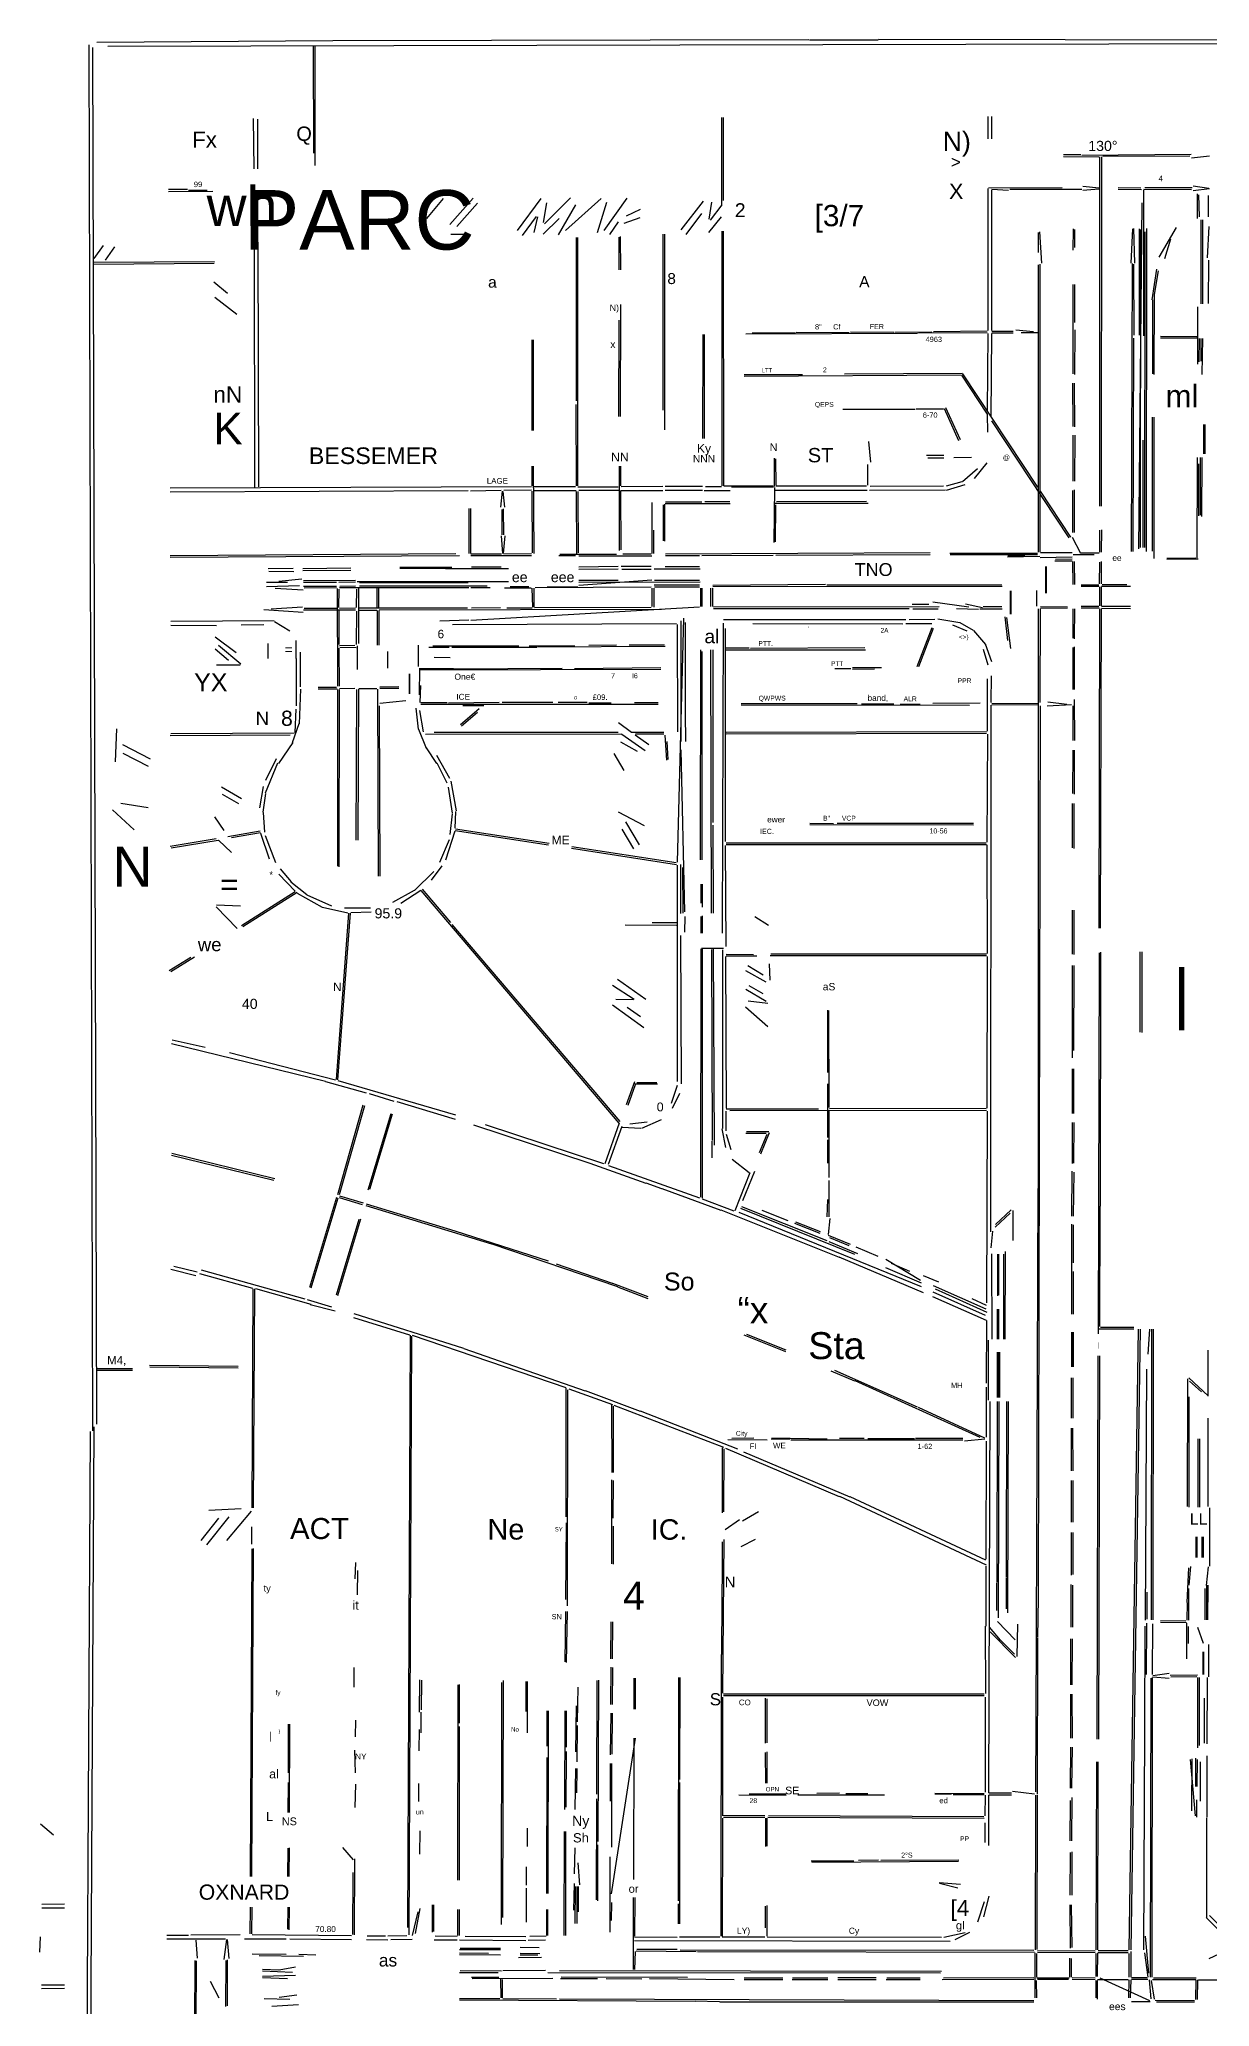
# Model space of a CAD drawing. Header units: feet. Extents: x 12 to 960, y 13 to 709.
# Drawn here: x 11.9 to 223, y 346.9 to 701.9 of the extents above; entities that cross this region are included whole.
import ezdxf
from ezdxf.enums import TextEntityAlignment as Align

# ---------------------------------------------------------------- set-up
doc = ezdxf.new("R2010")
doc.units = ezdxf.units.FT
doc.layers.add('EJE_VIA', color=7, linetype='CONTINUOUS')
doc.layers.add('TEXTO', color=7, linetype='CONTINUOUS')
doc.styles.add('CAD_TEXT', font='Arial')

msp = doc.modelspace()

# ---------------------------------------------------------------- linework, layer by layer
at = {"layer": 'EJE_VIA'}
for p, q in [((20.78, 700.92), (21.45, 450.81)), ((21.45, 700.4), (22.18, 452.06)), ((64.84, 701.64), (22.24, 701.31)), ((261.3, 701.14), (24.22, 700.62)), ((61.26, 700.81), (61.3, 681.34)), ((61.56, 700.81), (61.57, 679.15)), ((150.68, 701.79), (64.84, 701.65)), ((150.78, 701.82), (163.18, 701.79)), ((163.28, 701.9), (310.26, 701.74)), ((50.47, 687.59), (50.54, 678.52)), ((51.21, 687.48), (51.24, 678.52)), ((134.94, 687.79), (134.94, 672.06)), ((135.23, 687.79), (135.23, 672.79)), ((182.95, 688), (182.95, 683.94)), ((183.61, 688), (183.61, 683.94)), ((196.61, 681.11), (199.74, 681.09)), ((196.62, 680.78), (202.97, 680.68)), ((219.64, 681.11), (199.95, 680.93)), ((203.14, 680.71), (203.12, 617.69)), ((203.48, 680.71), (203.43, 617.69)), ((219.43, 680.79), (203.7, 680.73)), ((222.98, 680.84), (219.73, 680.44)), ((38.59, 674.8), (35.16, 674.79)), ((38.8, 674.69), (42.14, 674.68)), ((182.95, 674.98), (182.95, 649.36)), ((196.41, 675.08), (183.07, 675.07)), ((183.61, 674.77), (183.62, 649.36)), ((183.7, 674.88), (186.73, 674.69)), ((199.95, 674.83), (186.93, 674.82)), ((200.13, 675.41), (203.07, 675.08)), ((202.98, 674.89), (200.14, 674.61)), ((206.51, 675.16), (210.57, 675.13)), ((206.51, 674.84), (210.68, 674.83)), ((211.04, 674.77), (211.03, 648.42)), ((211.09, 674.84), (219.74, 674.83)), ((211.3, 675.15), (219.84, 675.14)), ((220.02, 675.49), (222.86, 675.04)), ((222.97, 674.9), (220.03, 674.58)), ((43.18, 674.43), (35.16, 674.41)), ((84.69, 673.17), (81.69, 669.6)), ((90.11, 673.25), (85.9, 668.49)), ((90.93, 672.31), (87.21, 668.14)), ((102.36, 673.19), (98.05, 667.42)), ((103.36, 672.42), (102.75, 668.84)), ((107.68, 673.29), (102.99, 668.61)), ((108.61, 672.01), (105.47, 666.65)), ((113.22, 673.17), (106.8, 667.39)), ((114.19, 672.45), (112.49, 666.98)), ((117.85, 673.22), (113.68, 667.42)), ((120.27, 671.21), (117.71, 669.98)), ((131.64, 672.69), (127.61, 667.54)), ((133.1, 672.51), (132.65, 669.45)), ((134.96, 672.03), (132.91, 669.3)), ((210.74, 672.38), (210.18, 609.98)), ((220.73, 674.04), (220.75, 669.56)), ((220.98, 673.84), (221.09, 669.88)), ((222.71, 673.73), (222.73, 669.88)), ((101.47, 669.96), (98.95, 666.48)), ((101.71, 669.88), (101.1, 667.04)), ((105.66, 669.58), (102.76, 666.76)), ((116.3, 668.97), (114.7, 666.67)), ((120.19, 669.68), (117.33, 668.67)), ((131.35, 670.46), (128.52, 666.7)), ((134.88, 669.87), (132.57, 667.03)), ((198.34, 667.69), (198.33, 663.84)), ((198.63, 667.59), (198.63, 664.36)), ((209.1, 667.69), (208.76, 661.53)), ((209.23, 667.79), (209.46, 661.53)), ((210.26, 667.69), (210.28, 648.52)), ((210.53, 667.59), (210.45, 610.19)), ((211.61, 667.79), (211.55, 609.46)), ((216.92, 667.95), (213.85, 662.6)), ((221.42, 669.36), (221.4, 654.15)), ((221.72, 669.36), (221.68, 654.15)), ((222.82, 668.1), (222.53, 662.47)), ((23.4, 664.69), (21.73, 662.34)), ((25.44, 664.45), (23.77, 662.06)), ((50.61, 665.29), (50.68, 621.02)), ((51.3, 665.29), (51.38, 621.13)), ((89.53, 666.71), (86.09, 666.67)), ((108.7, 666.13), (108.7, 636.65)), ((108.95, 666.13), (108.98, 621.34)), ((116.38, 666.23), (116.42, 660.29)), ((116.65, 666.34), (116.72, 660.29)), ((124.35, 666.75), (124.36, 634.98)), ((124.62, 666.75), (124.62, 631.44)), ((135, 667.27), (135.01, 621.34)), ((135.25, 667.27), (135.28, 621.34)), ((192.06, 667.06), (192.07, 663.42)), ((192.27, 667.16), (192.63, 661.53)), ((211.32, 667.17), (211.22, 610.19)), ((215.92, 665.84), (214.82, 662.31)), ((43.49, 661.75), (21.72, 661.62)), ((43.39, 661.44), (21.72, 661.29)), ((192.07, 661.23), (192.07, 609.36)), ((192.36, 661.34), (192.36, 609.36)), ((209, 661.44), (208.86, 609.46)), ((209.25, 661.34), (209.29, 648.52)), ((213.42, 660.43), (212.56, 654.89)), ((222.8, 662.07), (222.72, 654.25)), ((43.33, 658.14), (45.79, 656.12)), ((198.33, 657.69), (198.31, 641.54)), ((198.63, 657.69), (198.63, 650.81)), ((213.69, 660.12), (212.96, 655.83)), ((43.54, 655.36), (47.5, 652.33)), ((116.72, 654.04), (116.64, 633.84)), ((212.68, 654.88), (212.65, 641.54)), ((212.98, 655.81), (212.94, 641.44)), ((220.8, 653.63), (220.79, 643.31)), ((116.41, 651.23), (116.37, 633.84)), ((100.71, 647.69), (100.69, 631.34)), ((100.97, 647.69), (100.97, 631.34)), ((131.57, 648.63), (131.51, 629.88)), ((131.83, 648.63), (131.79, 629.88)), ((170.26, 648.83), (139.32, 648.73)), ((140.47, 648.97), (148.28, 648.96)), ((148.38, 649.07), (157.97, 649)), ((158.18, 649.12), (165.99, 649.09)), ((172.87, 649.07), (166.2, 649.02)), ((182.87, 648.92), (170.47, 648.86)), ((182.86, 649.27), (173.18, 649.11)), ((182.97, 648.84), (182.87, 634.88)), ((183.62, 648.84), (183.53, 633.73)), ((183.7, 649.25), (187.55, 649.25)), ((183.7, 648.92), (187.55, 648.92)), ((188.05, 649.48), (191.2, 649.18)), ((191.93, 648.93), (189.01, 648.93)), ((198.64, 649.46), (198.6, 641.44)), ((209.27, 648), (209.15, 609.46)), ((214.11, 648.37), (220.68, 648.28)), ((214.11, 648.04), (220.78, 648.02)), ((221.09, 647.9), (221.03, 643.73)), ((221.4, 647.9), (221.39, 643.84)), ((221.69, 647.9), (221.6, 641.44)), ((149.53, 641.39), (139.01, 641.36)), ((178.18, 641.29), (139.01, 641.08)), ((178.39, 641.59), (157.14, 641.51)), ((178.2, 641.28), (182.85, 634.28)), ((178.42, 641.54), (191.91, 621.08)), ((198.27, 639.88), (198.29, 632.06)), ((198.56, 639.88), (198.62, 631.96)), ((108.65, 636.02), (108.74, 621.34)), ((175.36, 635.45), (177.97, 629.67)), ((169.84, 635.11), (156.82, 635.1)), ((170.05, 635.23), (174.95, 635.23)), ((175.09, 635.31), (177.71, 629.54)), ((182.88, 634.25), (182.89, 631.02)), ((183.66, 633.08), (197.61, 611.93)), ((212.6, 633.73), (212.6, 609.56)), ((212.9, 633.73), (212.92, 608.21)), ((161.46, 629.34), (161.82, 625.59)), ((198.33, 630.5), (198.28, 622.17)), ((198.64, 630.5), (198.58, 622.17)), ((210.96, 629.56), (210.95, 610.19)), ((100.72, 624.88), (100.72, 621.34)), ((100.97, 624.88), (101.05, 609.15)), ((116.44, 624.88), (116.46, 609.67)), ((116.71, 624.88), (116.7, 621.34)), ((144.45, 626.34), (144.4, 621.23)), ((144.69, 626.23), (144.71, 621.44)), ((161.27, 625.19), (161.27, 621.44)), ((175.05, 626.79), (171.93, 626.78)), ((172.13, 626.4), (175.05, 626.36)), ((180.05, 626.42), (176.82, 626.4)), ((182.78, 625.49), (180.5, 622.65)), ((220.72, 626.44), (220.67, 608.21)), ((220.96, 625.29), (220.98, 615.92)), ((221.28, 626.44), (221.27, 616.02)), ((221.58, 626.44), (221.53, 615.81)), ((124.32, 621.23), (116.82, 621.18)), ((131.51, 621.24), (124.74, 621.24)), ((132.03, 621.24), (134.95, 621.24)), ((144.22, 621.29), (135.36, 621.26)), ((161.09, 621.25), (144.74, 621.25)), ((174.95, 621.26), (161.72, 621.24)), ((178.31, 622.07), (175.46, 621.25)), ((178.82, 621.49), (175.47, 620.49)), ((181.14, 624.4), (178.39, 622.06)), ((100.68, 621.16), (35.47, 620.91)), ((89.22, 620.43), (35.47, 620.18)), ((95.16, 620.48), (89.64, 620.39)), ((95.34, 620.4), (95.04, 617.46)), ((95.48, 620.29), (95.8, 617.46)), ((100.68, 620.53), (95.68, 620.5)), ((100.71, 620.4), (100.8, 609.25)), ((108.59, 621.18), (101.09, 621.18)), ((101.09, 620.52), (108.7, 620.51)), ((108.73, 620.29), (108.75, 609.15)), ((109.01, 621.18), (116.3, 621.18)), ((109.02, 620.29), (109.08, 609.25)), ((116.41, 620.52), (109.22, 620.52)), ((116.69, 620.4), (116.77, 609.77)), ((116.72, 620.52), (124.32, 620.52)), ((122.39, 618.31), (122.39, 609.15)), ((124.38, 617.9), (124.38, 611.44)), ((124.64, 618), (124.65, 611.34)), ((131.51, 620.52), (124.74, 620.52)), ((136.51, 618.11), (124.74, 618.11)), ((124.84, 618.45), (131.41, 618.45)), ((131.82, 620.52), (136.51, 620.52)), ((136.41, 618.46), (131.93, 618.46)), ((144.32, 621.07), (136.72, 621.07)), ((144.46, 621.02), (144.35, 611.13)), ((144.64, 620.54), (161.2, 620.53)), ((161.41, 618.12), (144.64, 618.12)), ((144.65, 617.9), (144.64, 611.23)), ((161.09, 618.51), (144.84, 618.45)), ((175.36, 620.53), (161.61, 620.52)), ((192.39, 620.39), (197.9, 612.09)), ((198.27, 620.5), (198.27, 612.9)), ((198.57, 620.61), (198.57, 612.9)), ((89.33, 617.27), (89.37, 609.15)), ((89.62, 617.27), (89.64, 609.15)), ((95.31, 617.06), (95.33, 612.48)), ((95.56, 617.17), (95.63, 612.48)), ((95.16, 612.29), (95.42, 609.15)), ((95.83, 612.3), (95.56, 609.15)), ((122.67, 613.31), (122.69, 609.15)), ((198.21, 612.08), (199.68, 609.17)), ((203.14, 613.31), (203.12, 609.36)), ((203.5, 613.42), (203.44, 609.36)), ((87.03, 609.08), (35.47, 608.7)), ((87.66, 608.71), (35.47, 608.38)), ((95.26, 609.02), (89.74, 609)), ((100.68, 608.71), (89.74, 608.7)), ((100.68, 609.06), (95.68, 609.03)), ((108.59, 608.72), (105.57, 608.69)), ((105.78, 609.01), (115.99, 609)), ((109.22, 608.7), (122.34, 608.7)), ((122.24, 609.01), (117.14, 609)), ((172.55, 609.22), (124.84, 609)), ((130.99, 608.71), (124.84, 608.7)), ((144.22, 608.78), (131.41, 608.7)), ((172.55, 608.88), (144.74, 608.75)), ((176.09, 609.2), (191.93, 609.19)), ((191.93, 608.88), (176.2, 608.86)), ((192.35, 608.58), (186.51, 608.49)), ((186.61, 608.73), (189.64, 608.73)), ((198.18, 608.47), (192.44, 608.35)), ((198.18, 609.25), (192.45, 609.24)), ((198.18, 607.77), (195.05, 607.76)), ((198.18, 608.09), (195.16, 608.05)), ((198.27, 607.69), (198.28, 603.52)), ((198.39, 608.93), (202.14, 608.92)), ((198.56, 607.69), (198.62, 603.52)), ((199.74, 609.25), (203.07, 609.25)), ((203.13, 607.59), (203.08, 603.63)), ((203.44, 607.69), (203.43, 603.63)), ((220.47, 608.3), (215.26, 608.24)), ((220.89, 608.08), (215.26, 608.05)), ((56.61, 603.91), (52.86, 603.9)), ((57.66, 606.41), (53.18, 606.36)), ((53.28, 605.94), (57.76, 605.89)), ((59.24, 604.48), (55.06, 604.1)), ((68.07, 606.47), (59.43, 606.37)), ((68.07, 606.06), (59.43, 605.98)), ((68.91, 604.24), (59.53, 604.19)), ((65.47, 603.91), (59.53, 603.91)), ((68.91, 603.93), (65.89, 603.91)), ((69.22, 604.07), (96.51, 604.06)), ((69.64, 603.88), (89.22, 603.87)), ((76.93, 606.66), (86.3, 606.66)), ((85.05, 606.43), (76.93, 606.43)), ((85.16, 606.44), (96.51, 606.44)), ((95.16, 606.66), (89.84, 606.66)), ((116.3, 606.78), (109.22, 606.69)), ((116.3, 606.33), (109.22, 606.23)), ((122.34, 604.32), (109.22, 603.36)), ((116.3, 604.27), (109.22, 604.26)), ((131.09, 603.94), (109.22, 603.92)), ((122.24, 606.79), (116.82, 606.78)), ((116.93, 606.32), (122.24, 606.32)), ((131.09, 606.32), (122.76, 606.32)), ((130.99, 604.28), (122.86, 604.27)), ((124.74, 606.79), (130.99, 606.79)), ((153.7, 603.51), (133.38, 603.38)), ((153.91, 603.49), (185.47, 603.48)), ((199.84, 603.48), (202.97, 603.47)), ((208.07, 603.48), (203.59, 603.47)), ((58.81, 603.29), (52.87, 603.1)), ((54.43, 602.89), (59.44, 602.59)), ((65.47, 603.19), (59.53, 603.19)), ((65.47, 602.91), (59.64, 602.87)), ((65.6, 602.79), (65.63, 585.19)), ((65.87, 602.69), (65.86, 599.36)), ((89.32, 602.91), (65.99, 602.91)), ((68.91, 603.23), (66.09, 603.18)), ((69.08, 602.69), (69.05, 599.36)), ((69.42, 602.79), (69.42, 592.9)), ((92.66, 603.25), (69.64, 603.24)), ((72.73, 602.79), (72.76, 599.36)), ((73.03, 602.79), (73.07, 599.36)), ((93.18, 602.93), (89.74, 602.91)), ((95.78, 602.95), (100.57, 602.92)), ((100.16, 603.13), (96.82, 603.13)), ((100.74, 602.9), (100.83, 599.46)), ((101.1, 602.9), (101.09, 599.46)), ((122.24, 603.05), (101.3, 602.94)), ((103.49, 603.13), (109.01, 603.13)), ((122.39, 602.9), (122.39, 599.56)), ((122.7, 602.9), (122.7, 599.46)), ((130.99, 603.4), (122.76, 603.39)), ((130.99, 603.05), (122.86, 603.04)), ((131.12, 602.9), (131.12, 599.56)), ((131.37, 602.9), (131.37, 599.56)), ((132.95, 602.9), (132.95, 599.56)), ((133.28, 602.9), (133.28, 599.56)), ((185.57, 603.19), (133.39, 603.12)), ((169.32, 599.99), (172.34, 599.98)), ((173.07, 600.38), (179.53, 599.51)), ((178.93, 600.07), (182.04, 599.38)), ((202.97, 603.17), (199.84, 603.16)), ((203.09, 603.11), (203.1, 599.67)), ((203.43, 603.11), (203.43, 599.67)), ((208.7, 603.17), (203.49, 603.17)), ((54.22, 596.99), (35.57, 596.88)), ((52.35, 599), (59.44, 598.54)), ((59.34, 599.42), (53.7, 599.11)), ((54.27, 596.86), (57.05, 595.19)), ((68.91, 598.92), (59.53, 598.9)), ((65.57, 599.21), (59.64, 599.2)), ((65.89, 598.84), (65.89, 592.69)), ((68.91, 599.26), (65.99, 599.21)), ((69.08, 598.73), (69.05, 592.69)), ((89.11, 599.29), (69.53, 599.25)), ((69.53, 598.93), (72.76, 598.92)), ((72.8, 598.84), (72.79, 592.59)), ((73.09, 598.84), (73.1, 592.59)), ((124.11, 599.05), (73.18, 598.92)), ((89.32, 597.1), (84.1, 596.9)), ((126.82, 596.44), (86.41, 596.28)), ((130.99, 599.46), (89.74, 597.04)), ((95.05, 599.31), (89.84, 599.25)), ((96.2, 599.32), (100.78, 599.31)), ((122.24, 599.41), (101.2, 599.33)), ((128.05, 597.48), (126.92, 553.42)), ((127.62, 596.96), (127.61, 575.19)), ((128.35, 596.65), (128.37, 580.4)), ((174.22, 599.53), (133.49, 599.44)), ((168.8, 599.17), (133.49, 599.17)), ((135.21, 596.54), (135.03, 540.61)), ((135.26, 597.19), (168.18, 597.19)), ((140.57, 596.47), (167.66, 596.46)), ((172.86, 596.46), (168.18, 596.46)), ((173.39, 597.21), (168.8, 597.18)), ((169.43, 599.17), (174.01, 599.17)), ((173.93, 597.33), (177.9, 596.69)), ((177.34, 599.2), (181.31, 599.11)), ((177.91, 596.65), (180.35, 595.27)), ((181.51, 599.17), (185.57, 599.17)), ((185.47, 599.52), (182.14, 599.52)), ((186.06, 597.7), (186.54, 593.41)), ((186.36, 597.58), (187.05, 591.96)), ((192.07, 599.15), (192.04, 494.56)), ((192.44, 599.15), (192.37, 582.27)), ((192.45, 599.56), (197.34, 599.52)), ((197.34, 599.25), (192.45, 599.21)), ((198.28, 599.15), (198.32, 593.83)), ((198.59, 599.15), (198.56, 593.73)), ((202.97, 599.58), (199.84, 599.55)), ((203.07, 599.26), (199.84, 599.24)), ((203.13, 599.15), (202.98, 541.54)), ((203.44, 599.15), (203.26, 541.54)), ((208.7, 599.58), (203.49, 599.58)), ((203.49, 599.29), (208.7, 599.23)), ((35.57, 596.18), (43.8, 596.13)), ((43.59, 594.07), (47.38, 591.29)), ((52.35, 596.25), (48.28, 596.18)), ((58.12, 593.42), (58.16, 590.19)), ((126.94, 596.34), (126.98, 576.96)), ((135.61, 595.61), (135.61, 557.17)), ((172.89, 595.74), (170.18, 588.68)), ((173.13, 595.62), (170.46, 588.67)), ((176.58, 596.24), (179.18, 595.15)), ((180.41, 595.25), (182.58, 592.68)), ((182.47, 592.84), (183.63, 589.64)), ((43.56, 591.94), (46.02, 589.89)), ((44.22, 592.56), (48.24, 589.2)), ((58.23, 590.19), (58.2, 581.65)), ((58.93, 591.34), (58.95, 585.09)), ((65.89, 592.07), (65.93, 585.19)), ((68.8, 592.52), (65.99, 592.48)), ((66.09, 592.25), (69.01, 592.19)), ((69.19, 592.48), (69.23, 588.21)), ((80.2, 592.59), (80.21, 588.73)), ((82.14, 592.24), (85.78, 592.21)), ((82.86, 592.48), (98.39, 592.47)), ((83.07, 590.44), (85.99, 590.37)), ((86.3, 592.22), (101.61, 592.2)), ((100.26, 592.49), (108.49, 592.49)), ((124.74, 592.32), (101.72, 592.24)), ((115.99, 592.59), (110.99, 592.55)), ((124.64, 592.59), (118.28, 592.59)), ((131.13, 591.75), (131.1, 553.84)), ((131.4, 591.44), (131.38, 553.84)), ((132.96, 591.75), (133.06, 544.25)), ((133.34, 591.75), (133.38, 560.61)), ((135.68, 591.77), (160.89, 591.77)), ((139.95, 592.06), (135.78, 592.06)), ((160.78, 592.08), (140.16, 591.99)), ((182.14, 591.86), (182.99, 589.02)), ((198.29, 592.17), (198.31, 584.56)), ((198.56, 592.27), (198.57, 584.56)), ((43.8, 589.06), (48.07, 589.05)), ((80.44, 588.42), (80.41, 583.63)), ((80.57, 588.35), (86.61, 588.35)), ((124.01, 588.18), (80.57, 588.08)), ((106.2, 588.4), (86.61, 588.28)), ((124.01, 588.52), (108.39, 588.33)), ((155.36, 588.37), (158.28, 588.36)), ((163.8, 588.48), (158.59, 588.48)), ((162.55, 588.24), (158.59, 588.19)), ((182.88, 586.54), (182.88, 577.06)), ((183.59, 587.06), (183.54, 582.27)), ((58.99, 584.67), (58.73, 578.42)), ((62.14, 585), (65.47, 585)), ((62.14, 584.71), (65.57, 584.71)), ((65.66, 584.56), (65.63, 552.69)), ((65.95, 584.56), (65.92, 552.59)), ((68.8, 584.77), (65.99, 584.72)), ((69.11, 584.57), (68.98, 557.38)), ((69.44, 584.67), (69.35, 557.38)), ((69.53, 584.77), (72.76, 584.76)), ((72.9, 584.67), (72.99, 550.92)), ((76.72, 585.05), (73.28, 585.03)), ((76.72, 584.77), (73.28, 584.74)), ((77.98, 582.53), (73.28, 582.08)), ((80.63, 585.29), (80.53, 582.27)), ((80.68, 582.26), (85.47, 582.25)), ((94.84, 582.26), (85.68, 582.12)), ((104.53, 582.26), (95.36, 582.25)), ((110.68, 582.27), (105.47, 582.26)), ((110.99, 582.17), (115.05, 582.17)), ((123.49, 582.17), (119.22, 582.17)), ((183.7, 582.15), (192.03, 582.08)), ((193.78, 582.39), (197.24, 581.96)), ((198.56, 582.79), (198.59, 575.4)), ((58.14, 581.03), (57.96, 576.86)), ((73.2, 581.65), (73.28, 550.92)), ((79.78, 581.24), (80.23, 577.46)), ((80.43, 580.81), (81.14, 576.95)), ((80.68, 581.96), (112.24, 581.97)), ((91.21, 581.13), (87.83, 578.23)), ((90.92, 580.46), (88.01, 577.97)), ((92.03, 581.66), (88.28, 581.65)), ((112.34, 581.96), (123.49, 581.94)), ((116.37, 578.65), (118.7, 576.89)), ((128.4, 580.29), (128.45, 575.19)), ((138.49, 582.09), (159.43, 582.06)), ((138.49, 581.81), (179.64, 581.75)), ((165.99, 581.97), (160.16, 581.97)), ((167.14, 581.97), (170.78, 581.97)), ((181.61, 582.11), (173.07, 582.04)), ((183.54, 581.75), (183.45, 486.75)), ((183.7, 581.86), (192.03, 581.8)), ((192.43, 581.65), (192.04, 420.71)), ((198.07, 581.83), (193.68, 581.58)), ((198.3, 581.65), (198.28, 575.4)), ((25.81, 577.48), (25.54, 571.54)), ((57.14, 576.35), (35.47, 576.22)), ((57.86, 576.69), (35.57, 576.56)), ((58.67, 578.39), (57.47, 574.94)), ((80.26, 577.42), (81.64, 574.01)), ((116.93, 576.54), (81.51, 576.48)), ((116.3, 576.83), (83.07, 576.81)), ((116.7, 575.16), (119.71, 573.45)), ((116.96, 576.54), (121.16, 573.61)), ((124.53, 576.86), (118.7, 576.86)), ((119.38, 576.42), (121.84, 574.69)), ((124.53, 576.54), (119.43, 576.52)), ((124.68, 576.35), (125.03, 571.86)), ((125.08, 575.19), (125.23, 571.96)), ((182.76, 576.94), (135.78, 576.84)), ((182.76, 576.65), (135.78, 576.55)), ((182.91, 576.54), (182.79, 557.07)), ((26.89, 574.69), (31.84, 572.1)), ((26.92, 573.1), (31.48, 570.76)), ((54.57, 572.05), (52.65, 568.16)), ((57.59, 575.02), (55, 571.23)), ((81.65, 574.04), (83.52, 571.25)), ((83.53, 572.77), (85.87, 568.62)), ((115.49, 573.02), (117.31, 569.96)), ((127.62, 573.73), (128.26, 544.46)), ((198.28, 573.63), (198.27, 565.81)), ((198.57, 573.63), (198.54, 565.71)), ((54.84, 571.28), (52.59, 565.9)), ((83.59, 571.34), (85.41, 567.76)), ((86.08, 568.04), (87.04, 562.69)), ((44.71, 567.03), (48.35, 564.92)), ((44.87, 565.68), (47.81, 564.03)), ((52.26, 567.08), (51.56, 563.26)), ((52.65, 565.84), (52.21, 562.47)), ((85.64, 566.97), (86.34, 562.26)), ((25.05, 562.89), (29, 559.24)), ((26.58, 564.06), (31.52, 563.31)), ((43.45, 561.62), (45.16, 559.15)), ((52.22, 562.38), (52.5, 558.83)), ((86.32, 562.18), (85.95, 558.4)), ((86.97, 562.59), (86.82, 559.56)), ((116.28, 562.53), (120.98, 560.06)), ((198.2, 564.04), (198.2, 556.02)), ((198.49, 564.04), (198.49, 555.92)), ((43.79, 557.65), (35.48, 556.25)), ((44.13, 557.37), (35.66, 555.94)), ((44.17, 557.43), (46.51, 555.18)), ((51.71, 559.01), (45.87, 558)), ((51.74, 558.71), (46.53, 557.8)), ((51.78, 558.65), (53.36, 554.03)), ((52.58, 558.22), (54.46, 553.39)), ((85.78, 557.48), (84.03, 553.35)), ((86.84, 559.01), (85.12, 553.78)), ((86.91, 559.12), (103.72, 556.56)), ((86.93, 559.46), (103.87, 556.84)), ((116.95, 559.41), (119.04, 555.83)), ((117.62, 560.69), (120.06, 556.55)), ((133.35, 560.09), (133.43, 544.25)), ((150.88, 560.48), (155.16, 560.42)), ((150.89, 560.24), (180.36, 560.19)), ((155.78, 560.47), (180.36, 560.46)), ((107.87, 555.98), (126.83, 553.03)), ((107.95, 556.29), (126.74, 553.35)), ((135.61, 556.44), (135.69, 538.21)), ((135.78, 556.93), (182.66, 556.93)), ((135.78, 556.64), (182.76, 556.64)), ((182.81, 556.54), (182.86, 536.96)), ((55.07, 551.25), (58.04, 548.18)), ((55.3, 552.23), (57.27, 549.9)), ((83.06, 551.76), (79.52, 548.32)), ((84.48, 552.8), (82.56, 550.16)), ((126.94, 552.9), (126.94, 513.84)), ((127.54, 553), (127.55, 544.15)), ((127.88, 552.48), (127.94, 544.25)), ((58.01, 548.1), (48.33, 541.95)), ((58.41, 547.96), (48.6, 541.75)), ((57.26, 549.88), (60.11, 547.63)), ((58.41, 547.86), (62.92, 545.34)), ((60.14, 547.56), (64.56, 545.57)), ((79.48, 548.3), (75.56, 546.16)), ((80.7, 548.33), (77.1, 545.98)), ((80.7, 548.35), (116.41, 506.36)), ((80.95, 548.57), (86.05, 542.53)), ((131.18, 549.46), (131.18, 546.02)), ((131.46, 549.46), (131.44, 545.29)), ((43.76, 545.35), (47.56, 541.45)), ((43.8, 545.71), (48.18, 545.53)), ((62.95, 545.31), (67.52, 544.31)), ((67.64, 544.26), (65.42, 514.25)), ((67.92, 544.26), (65.67, 514.14)), ((71.62, 545.15), (66.93, 545.14)), ((71.72, 544.41), (68.07, 544.27)), ((128.32, 543.62), (128.23, 540.81)), ((131.19, 543.63), (131.18, 540.61)), ((131.47, 543.73), (131.44, 540.61)), ((140.96, 543.62), (143.41, 542.04)), ((198.2, 544.77), (198.2, 536.86)), ((198.49, 544.77), (198.49, 536.75)), ((86.31, 542.18), (116.6, 506.62)), ((117.55, 542.13), (126.82, 542.08)), ((126.82, 542.48), (122.45, 542.48)), ((127.54, 540.19), (127.63, 513.42)), ((39.18, 536.22), (35.32, 533.85)), ((39.86, 536.27), (35.61, 533.63)), ((131.19, 537.79), (131.17, 493)), ((131.3, 537.92), (135.26, 537.89)), ((131.46, 537.79), (131.45, 492.79)), ((133.1, 537.69), (133.23, 503.21)), ((133.45, 537.79), (133.6, 502.38)), ((135.08, 537.59), (135.09, 505.4)), ((135.66, 536.44), (135.75, 509.04)), ((135.78, 536.83), (140.68, 536.79)), ((141.3, 536.5), (135.78, 536.5)), ((143.7, 536.59), (182.76, 536.58)), ((143.8, 536.87), (182.76, 536.87)), ((182.87, 536.44), (182.81, 509.04)), ((203.05, 537.06), (202.85, 468.31)), ((203.32, 537.17), (203.24, 491.34)), ((210.41, 537.27), (210.41, 522.79)), ((210.76, 537.27), (210.76, 522.69)), ((139.26, 533.91), (142.95, 531.83)), ((139.69, 534.79), (142.42, 533.13)), ((143.51, 535.09), (143.63, 532.17)), ((198.2, 534.77), (198.19, 518.11)), ((198.48, 534.77), (198.45, 519.46)), ((115.29, 531.27), (119.15, 528.74)), ((116.18, 532.3), (121.3, 528.73)), ((139.3, 530.54), (143, 528.36)), ((139.85, 531.16), (142.38, 529.74)), ((115.26, 527.69), (120.9, 523.58)), ((115.88, 528.7), (119.01, 528.65)), ((117.93, 527.27), (120.34, 525.57)), ((139.28, 527.34), (143.31, 523.76)), ((139.73, 528.39), (143.28, 528.01)), ((154.04, 526.75), (154.04, 515.5)), ((154.26, 526.65), (154.29, 509.15)), ((35.7, 520.71), (63.52, 513.95)), ((35.85, 521.39), (41.79, 520.04)), ((46.16, 519.1), (65.32, 514.16)), ((198.2, 516.13), (198.16, 508.11)), ((198.45, 516.13), (198.45, 508.11)), ((63.52, 513.84), (70.84, 511.81)), ((65.71, 514.05), (86.92, 507.87)), ((71.35, 511.68), (75.83, 510.33)), ((119.26, 513.82), (117.76, 509.63)), ((119.35, 513.24), (118.04, 509.51)), ((123.39, 513.36), (119.32, 513.35)), ((119.64, 513.67), (123.28, 513.67)), ((126.91, 513.11), (125.83, 509.89)), ((127.34, 511.7), (126.05, 508.96)), ((154.06, 513.42), (154.03, 503.73)), ((70.25, 509.57), (65.66, 493.42)), ((70.51, 509.45), (65.94, 493.4)), ((75.25, 508.01), (71.13, 494.27)), ((75.54, 507.98), (71.44, 494.35)), ((76.36, 510.24), (86.88, 507.05)), ((135.73, 508.52), (135.73, 504.98)), ((135.78, 508.94), (152.45, 508.92)), ((136.41, 508.65), (182.76, 508.67)), ((154.27, 508.52), (154.3, 496.54)), ((182.66, 508.97), (154.43, 508.95)), ((182.83, 508.52), (182.73, 473.94)), ((90.19, 506.03), (111.16, 499.13)), ((92.3, 506.1), (113.67, 499.05)), ((116.44, 506.36), (113.86, 498.99)), ((116.96, 505.77), (114.49, 498.88)), ((117.02, 505.64), (120.37, 505.45)), ((121.54, 506.52), (118.38, 506.16)), ((124.07, 506.93), (120.47, 505.39)), ((134.98, 505.3), (135.65, 501.93)), ((135.75, 504.35), (136.64, 501.59)), ((142.97, 504.5), (139.32, 504.47)), ((143.49, 504.8), (139.43, 504.8)), ((143.1, 504.29), (141.72, 500.98)), ((143.53, 504.59), (141.94, 500.75)), ((198.2, 506.44), (198.19, 499.04)), ((198.47, 506.44), (198.44, 499.15)), ((35.69, 500.56), (54.15, 496.07)), ((35.75, 500.9), (54.33, 496.35)), ((133.21, 503.11), (133.2, 500.08)), ((154.05, 503.31), (154.07, 499.15)), ((111.15, 499.11), (121.25, 495.53)), ((114.56, 498.7), (130.95, 492.88)), ((136.88, 499.85), (139.93, 497.44)), ((140.06, 497.41), (137.33, 490.51)), ((140.91, 497.62), (138.74, 492.32)), ((198.14, 497.69), (198.09, 489.56)), ((198.46, 497.48), (198.39, 489.56)), ((121.26, 495.59), (124.12, 494.57)), ((124.16, 494.57), (134.78, 490.62)), ((154.31, 496.02), (154.27, 489.46)), ((191.97, 494.56), (191.64, 398.83)), ((65.46, 492.9), (60.61, 476.67)), ((65.74, 492.81), (60.87, 476.55)), ((65.96, 492.9), (70.13, 491.68)), ((66.02, 493.21), (70.27, 491.98)), ((70.76, 491.48), (93.45, 484.54)), ((70.8, 491.81), (86.81, 486.91)), ((131.44, 492.66), (137.17, 490.5)), ((134.83, 490.68), (156.14, 482.19)), ((138.05, 490.28), (170.97, 476.86)), ((138.34, 491.01), (158.91, 482.7)), ((138.52, 491.31), (153.95, 485.2)), ((142.18, 490.62), (146.88, 488.78)), ((154.08, 492.59), (153.95, 489.46)), ((187, 490.12), (184.32, 487.59)), ((187.21, 490.73), (184.36, 488.07)), ((187.48, 490.61), (187.51, 485.19)), ((203.16, 491.34), (203.1, 469.67)), ((69.49, 488.95), (65.42, 475.31)), ((69.79, 489.03), (65.68, 475.19)), ((86.85, 486.94), (103.66, 481.52)), ((148.11, 488.31), (152.67, 486.48)), ((148.25, 488.55), (152.73, 486.77)), ((154.48, 489.17), (154.18, 486.24)), ((183.82, 486.87), (183.53, 483.83)), ((198.08, 488.11), (198.06, 471.86)), ((198.36, 488), (198.36, 481.13)), ((93.5, 484.58), (116.17, 476.87)), ((154.16, 486.13), (158.15, 484.5)), ((154.27, 485), (159.48, 482.82)), ((154.39, 485.73), (157.92, 484.28)), ((159.18, 484.05), (163.13, 482.37)), ((183.63, 482.79), (183.68, 467.38)), ((186.11, 483.21), (186.04, 467.38)), ((35.62, 479.97), (40.08, 478.85)), ((36.13, 480.55), (40.32, 479.51)), ((41.06, 479.86), (59.79, 474.65)), ((105.08, 480.99), (115.23, 477.49)), ((156.12, 482.2), (171.3, 475.81)), ((164.49, 480.31), (170.92, 477.54)), ((164.57, 481.81), (170.8, 478.03)), ((165.55, 481.08), (168.84, 479.65)), ((184.71, 482.69), (184.69, 475.19)), ((184.92, 482.69), (184.91, 475.29)), ((185.8, 482.69), (185.79, 467.38)), ((198.37, 479.57), (198.34, 471.86)), ((40.79, 479.19), (50.32, 476.6)), ((50.41, 476.44), (50.21, 436.96)), ((50.68, 476.44), (50.47, 436.96)), ((50.84, 476.5), (60.84, 473.66)), ((115.25, 477.46), (121.66, 475.04)), ((116.17, 476.79), (121.67, 474.7)), ((171.32, 478.87), (174.08, 477.71)), ((173.04, 475.88), (182.51, 471.68)), ((173.12, 477.07), (182.61, 472.83)), ((173.46, 476.48), (182.82, 472.27)), ((60.21, 474.52), (64.56, 473.21)), ((60.75, 473.61), (65.21, 472.48)), ((173.02, 475.06), (182.65, 470.8)), ((180.1, 474.68), (182.65, 473.52)), ((184.66, 472.79), (184.65, 467.38)), ((184.9, 472.79), (184.9, 467.38)), ((68.54, 471.3), (78.65, 468.17)), ((68.58, 472.02), (88.36, 465.74)), ((182.75, 470.71), (182.67, 459.46)), ((203.07, 469.25), (209.32, 469.24)), ((203.28, 469.53), (209.32, 469.53)), ((210.12, 469.15), (208.42, 357.17)), ((210.47, 469.15), (208.78, 357.17)), ((212.12, 469.16), (211.83, 464.67)), ((212.5, 469.15), (212.45, 416.75)), ((212.79, 469.15), (212.73, 416.75)), ((78.74, 468.11), (78.28, 361.23)), ((79.01, 467.9), (78.51, 359.88)), ((79.11, 468.11), (106.83, 458.64)), ((88.44, 465.67), (110.31, 458.05)), ((138.96, 468.14), (146.46, 465.13)), ((139.42, 468.3), (146.55, 465.44)), ((183.03, 467.17), (183.02, 456.34)), ((222.69, 465.4), (222.69, 457.06)), ((22.24, 462.05), (28.7, 462.05)), ((28.7, 461.71), (22.24, 461.7)), ((31.72, 462.68), (47.76, 462.47)), ((31.82, 462.38), (47.76, 462.17)), ((154.68, 461.66), (158.9, 459.86)), ((155.34, 461.79), (170.25, 455.17)), ((202.84, 464.36), (202.64, 395.19)), ((203.14, 464.36), (202.91, 395.19)), ((211.57, 461.96), (211.38, 416.65)), ((106.86, 458.52), (106.86, 435.29)), ((107.17, 458.21), (107.09, 419.25)), ((107.41, 458.41), (115.25, 455.58)), ((110.32, 458.08), (120.23, 454.35)), ((158.96, 459.9), (181.51, 449.66)), ((182.68, 458.73), (182.68, 449.67)), ((198, 460.4), (198, 453.11)), ((198.29, 460.4), (198.29, 453.11)), ((218.98, 460.19), (218.92, 437.17)), ((219.22, 460.39), (222.71, 457.13)), ((219.37, 459.81), (221.49, 457.87)), ((115.09, 455.5), (115.12, 443.31)), ((115.37, 455.29), (115.39, 443.31)), ((115.53, 455.49), (135.29, 447.87)), ((120.28, 454.41), (137.83, 447.56)), ((170.39, 455.11), (182.38, 449.54)), ((183.34, 456.13), (183.07, 385.5)), ((184.66, 456.13), (184.6, 423.52)), ((184.93, 456.13), (184.84, 417.06)), ((186.37, 456.13), (186.31, 424.46)), ((186.65, 456.13), (186.55, 418)), ((219.25, 456.96), (219.22, 437.06)), ((21.71, 451.54), (20.69, 265.09)), ((197.99, 451.34), (198, 443.63)), ((198.22, 451.33), (198.3, 443.63)), ((222.69, 453.11), (222.68, 437.17)), ((21.04, 450.71), (20.32, 323.11)), ((135.07, 447.79), (135.06, 436.02)), ((135.34, 447.59), (135.28, 436.23)), ((135.63, 447.69), (156.16, 439)), ((136.09, 449.24), (143.18, 449.21)), ((140.78, 449.48), (136.82, 449.42)), ((147.24, 449.33), (143.91, 449.33)), ((144.01, 449.59), (154.01, 449.39)), ((147.45, 449.23), (178.49, 449.22)), ((156.2, 449.51), (160.68, 449.48)), ((169.74, 449.39), (161.3, 449.39)), ((169.95, 449.48), (178.49, 449.48)), ((182.44, 449.31), (178.78, 448.94)), ((182.69, 448.94), (182.6, 427.69)), ((220.87, 449.36), (220.86, 437.06)), ((221.17, 449.36), (221.16, 437.06)), ((138.87, 447.07), (158.05, 438.91)), ((115.07, 441.96), (115.07, 426.86)), ((115.37, 441.86), (115.32, 435.09)), ((198, 441.86), (198, 434.36)), ((198.29, 441.86), (198.29, 434.36)), ((48.29, 436.76), (42.45, 436.45)), ((156.21, 439.07), (182.67, 426.68)), ((158.08, 438.96), (182.53, 427.55)), ((222.95, 436.96), (222.95, 426.44)), ((44.19, 435.08), (41.03, 431.02)), ((46.06, 435.34), (42.03, 430.28)), ((50.1, 436.31), (45.63, 431.07)), ((50.14, 433.52), (50.16, 430.4)), ((106.88, 434.25), (106.78, 420.4)), ((115.36, 433.63), (115.36, 426.75)), ((138.19, 434.76), (135.57, 432.96)), ((141.63, 436.2), (138.74, 434.56)), ((50.2, 429.56), (49.93, 370.4)), ((50.44, 429.57), (50.17, 370.4)), ((135.06, 430.82), (134.97, 415.61)), ((135.32, 431.23), (135.11, 403.52)), ((140.99, 431.23), (138.43, 429.88)), ((198, 432.48), (198, 424.77)), ((198.29, 432.48), (198.29, 424.88)), ((68.89, 427.07), (68.8, 424.15)), ((182.62, 426.44), (182.61, 415.61)), ((219.15, 426.14), (218.85, 419.87)), ((219.53, 426.34), (219.25, 422.99)), ((222.7, 426.32), (222.37, 422.9)), ((69.28, 425.61), (69.2, 421.23)), ((184.54, 423.42), (184.53, 418.42)), ((186.27, 424.36), (186.27, 418.73)), ((197.96, 423.11), (197.92, 415.4)), ((198.24, 423), (198.22, 415.4)), ((222.41, 423), (222.4, 416.75)), ((222.64, 423), (222.63, 416.75)), ((192.05, 420.61), (191.96, 413.52)), ((211.64, 421.75), (211.64, 416.86)), ((218.94, 419.77), (218.89, 416.65)), ((219.17, 422.38), (219.18, 416.65)), ((222.14, 422.38), (222.14, 416.75)), ((106.81, 418.21), (106.69, 409.15)), ((107.06, 418.21), (106.93, 409.05)), ((114.99, 416.34), (114.92, 409.67)), ((115.26, 416.34), (115.21, 409.67)), ((134.92, 415.5), (134.92, 410.5)), ((182.48, 415.61), (182.54, 403.42)), ((183.21, 415.42), (185.17, 413.03)), ((184.7, 416.41), (187.9, 413.13)), ((188.3, 415.92), (188.18, 410.09)), ((211.27, 415.61), (211.26, 396.96)), ((211.58, 416.13), (211.56, 406.86)), ((212.65, 416.02), (212.62, 406.86)), ((214.11, 416.59), (218.7, 416.55)), ((214.11, 416.3), (218.8, 416.25)), ((218.83, 416.13), (218.8, 409.67)), ((219.09, 415.5), (219.09, 412.48)), ((220.81, 415.41), (221.81, 412.51)), ((183.37, 414.55), (187.94, 409.95)), ((185.23, 413.08), (187.81, 410.55)), ((191.96, 413.42), (191.86, 385.29)), ((197.89, 413.31), (197.86, 404.98)), ((198.17, 413.31), (198.14, 404.98)), ((222.8, 412.27), (222.8, 406.44)), ((114.94, 408.21), (114.93, 401.44)), ((134.89, 410.5), (134.79, 359.67)), ((68.58, 408.11), (68.6, 404.56)), ((80.47, 405.92), (80.4, 400.09)), ((80.83, 405.82), (80.74, 400.5)), ((87.39, 404.98), (87.29, 369.77)), ((87.63, 405.09), (87.63, 398.11)), ((95.27, 405.4), (95.19, 361.75)), ((95.52, 405.81), (95.42, 363)), ((99.61, 405.61), (99.61, 400.19)), ((99.9, 405.61), (99.89, 396.34)), ((112.46, 405.81), (112.39, 385.29)), ((112.72, 405.82), (112.6, 376.75)), ((115.24, 408.11), (115.19, 401.44)), ((119.12, 406.23), (119.12, 400.61)), ((119.38, 406.23), (119.38, 400.61)), ((127.15, 406.34), (127.1, 366.02)), ((127.43, 406.34), (127.36, 387.9)), ((212.35, 406.23), (212.27, 352.27)), ((212.64, 406.34), (212.55, 352.27)), ((215.71, 407.06), (212.76, 406.63)), ((212.76, 406.44), (215.69, 406.19)), ((220.78, 406.73), (215.89, 406.71)), ((220.68, 406.45), (215.99, 406.41)), ((220.8, 406.34), (220.8, 393.63)), ((221.09, 406.34), (221.09, 394.04)), ((222.56, 406.33), (222.47, 394.36)), ((108.7, 401.23), (108.6, 392.9)), ((109, 404.57), (108.91, 398.31)), ((135.11, 402.79), (135.11, 381.54)), ((182.34, 403.34), (135.26, 403.31)), ((182.34, 403.04), (135.26, 403.03)), ((142.79, 402.59), (142.8, 394.46)), ((143.1, 402.48), (143.1, 394.56)), ((182.48, 402.79), (182.48, 385.61)), ((197.87, 403.31), (197.87, 395.4)), ((198.15, 403.31), (198.16, 395.4)), ((221.97, 402.59), (221.97, 394.46)), ((56.75, 397.9), (56.74, 389.15)), ((56.99, 397.9), (56.96, 381.96)), ((68.9, 398.63), (68.86, 395.61)), ((80.71, 400.09), (80.71, 396.34)), ((103.44, 400.29), (103.44, 393.94)), ((103.68, 400.29), (103.61, 367.38)), ((106.68, 400.29), (106.58, 382.48)), ((106.91, 400.29), (106.9, 393.73)), ((108.91, 397.69), (108.84, 391.13)), ((114.94, 399.88), (114.86, 392.38)), ((115.18, 399.88), (115.15, 392.48)), ((191.61, 398.73), (191.59, 385.71)), ((80.36, 396.96), (80.34, 393.11)), ((87.62, 397.48), (87.58, 369.77)), ((119.34, 395.4), (115.04, 367.27)), ((119.09, 395.4), (119.05, 369.88)), ((211.21, 396.96), (211.08, 357.17)), ((68.72, 393.21), (68.87, 389.14)), ((103.41, 391.86), (103.38, 367.38)), ((106.89, 393), (106.82, 382.9)), ((114.86, 390.81), (114.85, 384.04)), ((115.11, 390.81), (115.11, 375.71)), ((142.83, 392.79), (142.85, 387.27)), ((143.12, 392.9), (143.12, 387.27)), ((197.89, 393.73), (197.8, 386.33)), ((198.17, 393.73), (198.09, 386.34)), ((202.56, 391.13), (202.46, 357.17)), ((202.84, 391.13), (202.74, 357.17)), ((219.46, 391.54), (220.39, 381.34)), ((219.76, 391.65), (219.74, 382.27)), ((220.46, 391.75), (220.44, 386.65)), ((220.71, 391.54), (220.69, 386.65)), ((221.3, 391.13), (221.25, 384.04)), ((222.49, 392.17), (222.47, 381.13)), ((56.73, 387.38), (56.72, 381.96)), ((68.93, 387.06), (68.8, 382.89)), ((80.29, 387.17), (80.25, 383.94)), ((108.58, 389.88), (108.5, 382.48)), ((108.85, 389.88), (108.76, 385.5)), ((127.38, 387.38), (127.38, 365.09)), ((112.4, 384.46), (112.29, 366.23)), ((138.07, 385.15), (146.61, 385.11)), ((139.95, 385.32), (146.61, 385.32)), ((148.7, 385.16), (164.32, 385.15)), ((156.2, 385.43), (152.14, 385.42)), ((157.34, 385.42), (161.3, 385.41)), ((173.39, 385.46), (182.34, 385.42)), ((176.41, 385.26), (173.39, 385.25)), ((182.34, 385.16), (176.72, 385.16)), ((182.5, 385.09), (182.46, 381.34)), ((183.08, 385.09), (183.09, 376.02)), ((187.24, 385.47), (183.18, 385.46)), ((183.18, 385.18), (187.24, 385.18)), ((187.42, 385.8), (191.4, 385.36)), ((191.59, 385.09), (191.49, 357.17)), ((191.85, 385.09), (191.79, 357.27)), ((197.8, 384.15), (197.79, 376.86)), ((198.1, 384.67), (198.09, 376.86)), ((220.64, 384.25), (220.63, 381.13)), ((12.06, 379.91), (14.43, 377.91)), ((135.12, 380.92), (135.02, 359.67)), ((135.05, 381.47), (142.76, 381.41)), ((135.26, 381.12), (142.76, 381.1)), ((142.85, 380.92), (142.85, 375.81)), ((143.12, 380.92), (143.12, 375.92)), ((143.28, 381.12), (182.34, 380.95)), ((143.38, 381.43), (182.24, 381.25)), ((182.42, 380.09), (182.41, 376.54)), ((222.42, 381.02), (222.41, 363)), ((80.48, 378.63), (80.44, 374.46)), ((99.9, 379.15), (99.9, 375.81)), ((106.55, 378.52), (106.49, 359.77)), ((106.77, 378.52), (106.78, 359.77)), ((56.67, 375.5), (56.66, 370.4)), ((56.91, 375.61), (56.9, 370.4)), ((66.57, 375.66), (68.47, 373.4)), ((68.74, 373.63), (68.67, 359.88)), ((108.46, 375.61), (108.34, 370.92)), ((109.01, 372.89), (109.32, 368.92)), ((112.59, 376.13), (112.58, 366.02)), ((114.79, 373.94), (114.78, 360.4)), ((151.09, 373.27), (158.8, 373.26)), ((177.66, 373.11), (151.2, 372.97)), ((163.28, 373.36), (159.63, 373.28)), ((177.76, 373.35), (163.7, 373.3)), ((197.8, 374.77), (197.79, 367.06)), ((198.1, 374.88), (198.1, 367.06)), ((68.4, 371.13), (68.34, 359.98)), ((99.67, 372.17), (99.7, 368.84)), ((174.2, 369.36), (178.07, 369.01)), ((174.23, 369.19), (177.57, 368.39)), ((99.68, 368.31), (99.72, 362.17)), ((108.35, 369.15), (108.26, 364.35)), ((108.56, 368.63), (108.49, 361.96)), ((108.81, 368.63), (108.81, 361.96)), ((109.1, 368.63), (109.08, 364.04)), ((115.1, 365.71), (115.03, 362.48)), ((119.02, 366.65), (118.97, 353.63)), ((119.29, 366.65), (119.24, 359.67)), ((182.29, 365.87), (181.1, 362.2)), ((183.17, 366.86), (182.2, 363.17)), ((16.41, 365.45), (12.34, 365.36)), ((16.41, 364.69), (12.34, 364.68)), ((49.93, 364.88), (49.85, 360.09)), ((50.18, 364.88), (50.15, 360.08)), ((56.67, 364.88), (56.64, 360.92)), ((56.91, 364.88), (56.89, 360.81)), ((80.13, 364.05), (79.14, 359.79)), ((80.49, 364.67), (79.69, 360.16)), ((82.71, 365.29), (82.71, 360.4)), ((82.98, 365.29), (82.97, 360.5)), ((87.31, 364.46), (87.31, 359.77)), ((87.59, 364.46), (87.58, 359.77)), ((103.33, 364.46), (103.33, 359.77)), ((103.57, 364.46), (103.57, 359.77)), ((127.11, 365.5), (127.11, 361.86)), ((127.36, 365.09), (127.38, 361.86)), ((142.79, 365.09), (142.81, 361.13)), ((143.1, 365.19), (143.1, 359.67)), ((197.76, 365.29), (197.81, 357.48)), ((198.03, 365.29), (198.11, 357.59)), ((222.34, 362.99), (226.81, 358.51)), ((222.94, 363.39), (227.02, 359.35)), ((12.05, 359.56), (11.87, 356.75)), ((34.84, 359.85), (38.8, 359.85)), ((34.84, 359.19), (45.47, 359.16)), ((48.07, 359.91), (39.22, 359.83)), ((40.13, 358.94), (40.34, 355.7)), ((45.63, 359.04), (45.15, 355.47)), ((45.76, 359.04), (46.07, 355.6)), ((48.91, 359.19), (56.41, 359.18)), ((50.26, 359.94), (68.18, 359.75)), ((57.03, 359.2), (68.18, 359.03)), ((70.88, 359.06), (74.74, 358.98)), ((70.99, 359.73), (74.32, 359.71)), ((78.18, 359.69), (74.74, 359.66)), ((79.12, 359.03), (75.26, 358.99)), ((83.07, 358.99), (87.24, 358.99)), ((83.28, 359.7), (87.24, 359.64)), ((87.65, 358.98), (99.64, 358.9)), ((88.7, 359.66), (99.64, 359.58)), ((103.18, 358.93), (100.05, 358.89)), ((103.28, 359.63), (100.36, 359.61)), ((119.22, 359.55), (126.93, 359.5)), ((119.22, 358.88), (176.2, 358.74)), ((127.34, 359.52), (134.64, 359.51)), ((142.76, 359.48), (135.05, 359.47)), ((143.18, 359.51), (174.64, 359.5)), ((178.87, 360.26), (175.04, 359.43)), ((179.69, 360.29), (177.01, 358.98)), ((211.33, 359.67), (211.98, 352.99)), ((39.93, 355.29), (39.84, 343.83)), ((40.17, 355.19), (40.09, 343.84)), ((45.53, 355.29), (45.46, 346.96)), ((45.78, 355.4), (45.76, 347.06)), ((50.26, 356.47), (56.41, 356.42)), ((51.51, 356.15), (59.53, 356.03)), ((58.7, 356.43), (61.72, 356.31)), ((87.65, 356.66), (92.87, 356.58)), ((95.05, 357.16), (87.66, 357.16)), ((87.66, 356.32), (95.05, 356.26)), ((87.76, 357.47), (95.05, 357.46)), ((102.45, 355.78), (98.28, 355.77)), ((98.59, 357.67), (102.03, 357.63)), ((98.59, 356.57), (102.14, 356.55)), ((98.59, 356.28), (101.82, 356.26)), ((119.33, 356.86), (119.23, 353.63)), ((119.53, 357.01), (130.37, 356.9)), ((126.93, 357.26), (119.64, 357.25)), ((127.45, 357.16), (191.3, 357.11)), ((130.57, 356.87), (191.41, 356.79)), ((191.46, 356.65), (191.45, 348.52)), ((191.77, 356.54), (191.77, 352.27)), ((191.93, 357.07), (202.34, 357.01)), ((191.93, 356.74), (202.34, 356.68)), ((197.72, 355.71), (197.73, 352.27)), ((198.03, 355.61), (198.03, 352.27)), ((202.47, 356.54), (202.45, 352.38)), ((202.76, 356.65), (202.7, 352.38)), ((208.28, 357.01), (202.86, 357)), ((202.86, 356.7), (208.28, 356.68)), ((208.41, 356.54), (208.41, 352.27)), ((208.77, 356.86), (208.76, 352.27)), ((211.26, 356.64), (211.85, 352.26)), ((225.66, 356.91), (222.84, 355.55)), ((42.71, 351.52), (44.25, 348.54)), ((52.13, 353.68), (55.05, 353.58)), ((52.13, 353.38), (57.56, 353.18)), ((58.08, 352.56), (52.14, 352.39)), ((52.14, 352.17), (56.62, 352.02)), ((58.11, 354.04), (55.16, 353.5)), ((87.66, 353.11), (94.64, 353.11)), ((87.76, 353.43), (95.26, 353.39)), ((89.84, 352.27), (94.74, 352.26)), ((104.53, 352.04), (89.95, 351.98)), ((95.06, 351.96), (95.13, 348.52)), ((95.38, 351.86), (95.37, 348.52)), ((103.18, 353.47), (95.47, 353.38)), ((103.59, 353.08), (174.43, 353.02)), ((105.68, 353.44), (174.64, 353.31)), ((105.89, 352.02), (112.55, 351.99)), ((105.99, 352.34), (128.8, 352.26)), ((114.11, 351.99), (120.57, 351.98)), ((121.93, 351.99), (137.24, 351.83)), ((139.01, 352.14), (145.99, 352.13)), ((139.01, 351.84), (145.99, 351.84)), ((147.66, 351.85), (154.12, 351.81)), ((147.76, 352.13), (154.11, 352.13)), ((162.86, 352.13), (155.89, 352.13)), ((155.89, 351.84), (162.86, 351.84)), ((164.64, 351.85), (170.78, 351.82)), ((164.74, 352.13), (170.78, 352.13)), ((191.3, 351.86), (174.74, 351.76)), ((191.3, 352.14), (174.95, 352.1)), ((191.72, 351.65), (191.73, 348.52)), ((191.82, 352.13), (197.66, 352.13)), ((197.55, 351.84), (191.93, 351.84)), ((198.18, 352.18), (202.34, 352.15)), ((198.18, 351.89), (202.34, 351.84)), ((202.46, 351.65), (202.45, 348.52)), ((202.71, 351.65), (202.72, 348.31)), ((202.76, 351.85), (208.28, 351.84)), ((203.18, 352.14), (212.13, 348.07)), ((208.42, 351.75), (208.32, 348.52)), ((208.76, 351.75), (208.67, 348.52)), ((211.72, 352.14), (208.91, 352.13)), ((211.82, 351.84), (208.91, 351.84)), ((212.06, 351.75), (212.35, 348.32)), ((212.41, 351.66), (212.96, 348.3)), ((212.66, 351.84), (220.47, 351.84)), ((212.86, 352.13), (220.57, 352.13)), ((220.51, 351.76), (220.44, 348.21)), ((220.82, 351.75), (220.72, 348.21)), ((220.99, 351.78), (260.57, 351.66)), ((12.24, 350.89), (16.41, 350.88)), ((16.41, 350.2), (12.24, 350.15)), ((52.45, 348.4), (57.04, 348.28)), ((58.31, 349.02), (55.15, 348.56)), ((87.66, 348.41), (94.95, 348.4)), ((87.66, 348.15), (130.16, 347.94)), ((95.47, 348.42), (105.16, 348.33)), ((105.68, 348.33), (191.3, 348.04)), ((130.16, 347.96), (134.54, 347.85)), ((213.18, 348.09), (220.26, 348.07)), ((58.61, 347.26), (53.81, 346.98)), ((134.64, 347.83), (191.3, 347.8)), ((212.24, 347.83), (208.91, 347.83)), ((213.39, 347.83), (220.26, 347.82))]:
    msp.add_line(p, q, dxfattribs=at)

# ---------------------------------------------------------------- texts
at = {"layer": 'TEXTO', "style": 'CAD_TEXT'}
for s, height, p in [('Fx', 2.888, (41.67, 683.8)), ('Q', 2.58, (59.63, 684.87)), ('N)', 3.458, (177.37, 683.5)), ('130°', 1.824, (203.73, 682.67)), ('>', 2.17, (177.2, 679.77)), ('99', 0.988, (40.5, 675.73)), ('wh', 7.144, (48.43, 671.8)), ('PARC', 10.716, (69.57, 669.33)), ('X', 2.81, (177.27, 674.47)), ('4', 1.06, (214.17, 676.8)), ('2', 2.51, (138.3, 671.07)), ('[3/7', 3.838, (156.2, 670.1)), ('a', 2.01, (93.6, 658.1)), ('8', 1.98, (125.93, 658.73)), ('A', 2.01, (160.7, 658.17)), ('N)', 1.14, (115.6, 653.47)), ('8"', 0.95, (152.4, 650.03)), ('Cf', 0.95, (155.73, 650.03)), ('FER', 0.912, (162.97, 650.07)), ('x', 1.37, (115.33, 646.87)), ('4963', 0.95, (173.23, 647.77)), ('LTT', 0.76, (143.13, 642.2)), ('2', 0.912, (153.57, 642.27)), ('nN', 2.926, (45.87, 637.83)), ('ml', 4.028, (218, 637.53)), ('QEPS', 0.874, (153.47, 636.03)), ('K', 5.7, (45.9, 631.67)), ('6-70', 0.95, (172.57, 634.1)), ('|', 3.95, (222.03, 630.27)), ('BESSEMER', 3.002, (72.13, 626.77)), ('Ky', 1.558, (131.77, 628.1)), ('N', 1.41, (144.33, 628.3)), ('NN', 1.596, (116.6, 626.53)), ('NNN', 1.33, (131.77, 626.23)), ('ST', 2.584, (152.8, 626.87)), ('@', 0.912, (186.33, 626.47)), ('LAGE', 1.026, (94.5, 622.23)), ('TNO', 2.318, (162.37, 606.23)), ('ee', 1.064, (206.27, 608.33)), ('ee', 1.824, (98.53, 604.87)), ('eee', 1.824, (106.27, 604.87)), ('|', 3.61, (193.47, 604.83)), ('|', 3.12, (187.1, 600.67)), ('|', 2.09, (191.77, 601.3)), ('|', 2.05, (53.1, 591.8)), ('6', 1.52, (84.3, 594.6)), ('al', 2.47, (133.2, 594.17)), ('PTT.', 0.874, (142.9, 592.9)), ('|', 0.25, (150.67, 595.87)), ('2A', 0.836, (164.33, 595.27)), ('<>)', 0.836, (178.63, 594.07)), ('=', 1.75, (56.87, 591.8)), ('|', 2.24, (74.73, 590.23)), ('PTT', 0.836, (155.8, 589.27)), ('YX', 3.23, (42.8, 585.9)), ('|', 2.7, (78.67, 585.97)), ('One€', 1.102, (88.63, 586.9)), ('7', 0.912, (115.37, 587.07)), ('I6', 0.912, (119.3, 587.07)), ('PPR', 0.874, (178.77, 586.17)), ('ICE', 1.064, (88.33, 583.27)), ('O', 0.57, (108.6, 583.1)), ('£09.', 0.988, (113.03, 583.2)), ('QWPWS', 0.874, (144.07, 583.03)), ('band,', 1.064, (163.13, 583.07)), ('ALR', 0.874, (168.97, 582.9)), ('N', 2.43, (52.1, 579.4)), ('8', 2.74, (56.53, 579.4)), ('ewer', 1.064, (144.77, 561.13)), ('B"', 0.874, (153.87, 561.37)), ('VCP', 0.874, (157.9, 561.37)), ('ME', 1.558, (105.9, 557.43)), ('IEC.', 0.912, (143.13, 559)), ('10-56', 0.912, (174.07, 559.07)), ('N', 7.22, (28.67, 552.6)), ('=', 4.07, (46.13, 549.43)), ('*', 1.18, (53.7, 551.17)), ('95.9', 1.824, (74.83, 544.2)), ('we', 2.394, (42.6, 538.57)), ('|', 8.4, (217.93, 529.9)), ('N', 1.52, (65.63, 530.93)), ('aS', 1.33, (154.33, 530.97)), ('40', 1.824, (49.83, 527.87)), ('0', 1.6, (123.87, 509.27)), ('So', 3.23, (127.3, 477.77)), ('“x', 4.788, (140.6, 472.6)), ('Sta', 4.864, (155.67, 466.2)), ('|', 4.67, (198.23, 466.1)), ('|', 6.04, (184.9, 461.7)), ('|', 0.836, (203, 466.33)), ('M4,', 1.482, (25.83, 463.57)), ('MH', 0.95, (177.37, 459.03)), ('City', 0.874, (138.57, 450.37)), ('FI', 0.988, (140.63, 448.07)), ('WE', 1.026, (145.37, 448.17)), ('1-62', 0.95, (171.63, 448.03)), ('ACT', 3.8, (62.4, 433.2)), ('Ne', 3.724, (96.03, 433.07)), ('SY', 0.76, (105.57, 433.07)), ('IC.', 3.686, (125.47, 433.03)), ('LL', 2.052, (221, 434.93)), ('ll', 3.572, (221.17, 429.73)), ('ty', 1.178, (52.97, 422.43)), ('4', 5.05, (119.13, 421.1)), ('N', 1.94, (136.47, 423.57)), ('it', 1.634, (68.93, 419.37)), ('SN', 0.95, (105.2, 417.3)), ('|', 3.08, (221.87, 409.3)), ('fy', 0.836, (54.93, 403.6)), ('S', 2.2, (133.83, 402.4)), ('CO', 1.026, (139.13, 401.83)), ('VOW', 1.178, (163.07, 401.77)), ('|', 1.33, (53.53, 395.83)), (')', 0.646, (55.17, 396.63)), ('No', 0.798, (97.67, 396.97)), ('NY', 1.064, (69.87, 392.07)), ('al', 1.596, (54.2, 388.93)), ('28', 0.874, (140.67, 384.1)), ('OPN', 0.798, (144.1, 386.17)), ('SE', 1.368, (147.7, 385.93)), ('ed', 0.988, (175, 384.13)), ('L', 1.63, (53.4, 381.23)), ('NS', 1.406, (56.97, 380.37)), ('un', 0.912, (80.5, 382.07)), ('Ny', 1.824, (109.53, 380.47)), ('Sh', 1.672, (109.57, 377.4)), ('PP', 0.874, (178.77, 377.23)), ('2°S', 0.912, (168.37, 374.27)), ('OXNARD', 2.736, (48.8, 367.6)), ('or', 1.444, (119.07, 368.2)), ('[4', 2.888, (177.93, 364.73)), ('gl', 1.444, (178, 361.6)), ('70.80', 1.064, (63.5, 360.93)), ('LY)', 1.102, (138.9, 360.63)), ('Cy', 1.102, (158.83, 360.63)), ('as', 2.242, (74.77, 355.3)), ('ees', 1.33, (206.33, 346.97))]:
    msp.add_text(s, height=height, dxfattribs=at).set_placement(p, align=Align.MIDDLE_CENTER)

doc.saveas('drawing.dxf')
